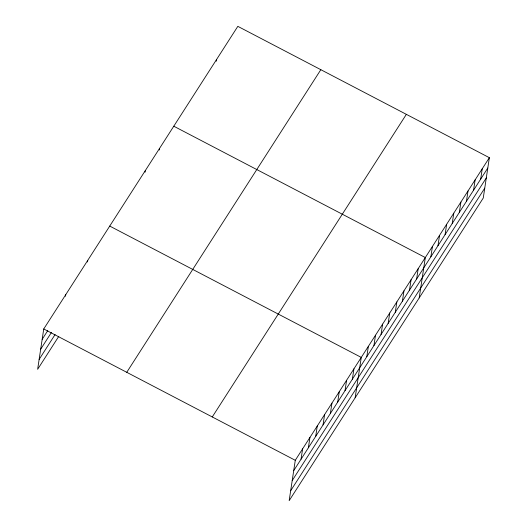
<?xml version="1.0" encoding="UTF-8"?>
<svg xmlns="http://www.w3.org/2000/svg" width="527" height="527" viewBox="0 0 527 527"><rect width="100%" height="100%" fill="white"/><g stroke="black" fill="none" stroke-linecap="round" stroke-linejoin="round"><path stroke-width="0.79" d="M489.359 157.685L295.278 460.295L289.171 500.65L483.259 198.033L489.359 157.685L237.829 26.35L43.741 328.967L37.641 369.315L58.774 336.364M65.5 296.26L65.737 294.665M87.495 261.965L87.739 260.371M145.07 172.191L145.314 170.596M159.306 149.997L159.549 148.403M216.235 61.231L216.478 59.637M301.042 459.215L302.61 448.866M308.374 447.785L309.942 437.43M315.706 436.349L317.274 426M323.038 424.92L324.606 414.571M330.37 413.491L331.938 403.135M337.702 402.055L339.269 391.706M345.033 390.626L346.601 380.27M352.365 379.19L353.933 368.841M355.158 397.76L361.265 357.405L109.735 226.076M366.812 356.667L368.38 346.311M373.933 345.567L375.494 335.218M381.047 334.474L382.615 324.118M388.162 323.374L389.73 313.025M395.283 312.28L396.844 301.931M402.397 301.187L403.965 290.832M409.512 290.087L411.08 279.738M416.633 278.994L418.194 268.638M419.209 297.9L425.309 257.545L173.778 126.21M430.862 256.801L432.43 246.452M437.977 245.707L439.544 235.352M445.098 234.607L446.659 224.258M452.212 223.514L453.78 213.165M459.327 212.421L460.894 202.065M466.448 201.321L468.009 190.972M473.562 190.227L475.123 179.872M480.677 179.127L482.245 168.778M42.18 339.316L47.786 330.574M40.678 349.217L51.462 332.405M39.136 359.414L55.098 334.533M126.75 372.306L320.831 69.689M212.269 416.956L406.357 114.346M293.71 470.651L487.791 168.034M292.215 480.552L486.296 177.935M290.667 490.749L484.754 188.132M43.741 328.967L295.278 460.295"/></g></svg>
